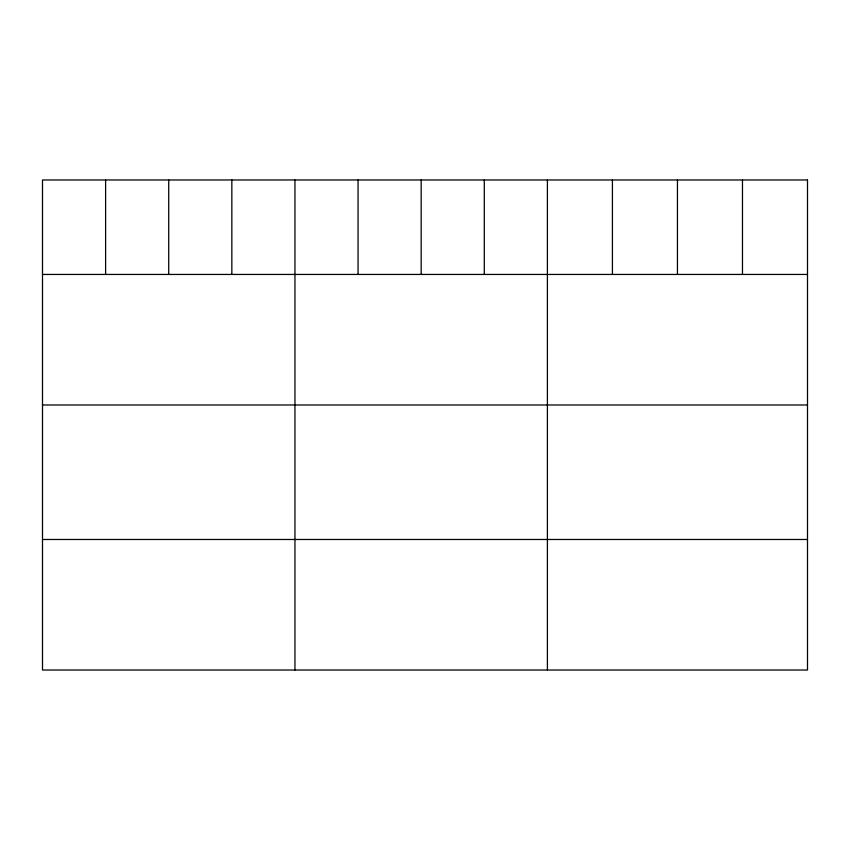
<?xml version="1.0" encoding="UTF-8"?>
<svg xmlns="http://www.w3.org/2000/svg" width="850" height="850" viewBox="0 0 850 850"><rect width="100%" height="100%" fill="white"/><g stroke="black" fill="none" stroke-linecap="round" stroke-linejoin="round"><path stroke-width="1.27" d="M42.5 274.444L807.5 274.444M42.5 404.983L807.5 404.983M42.5 539.484L807.5 539.484M742.475 179.977L742.475 274.444M677.45 179.977L677.45 274.444M612.425 179.977L612.425 274.444M547.4 179.977L547.4 670.023M484.288 179.977L484.288 274.444M421.175 179.977L421.175 274.444M358.062 179.977L358.062 274.444M294.95 179.977L294.95 670.023M231.837 179.977L231.837 274.444M168.725 179.977L168.725 274.444M105.613 179.977L105.613 274.444M807.5 179.977L42.5 179.977L42.5 670.023L807.5 670.023L807.5 179.977"/></g></svg>
